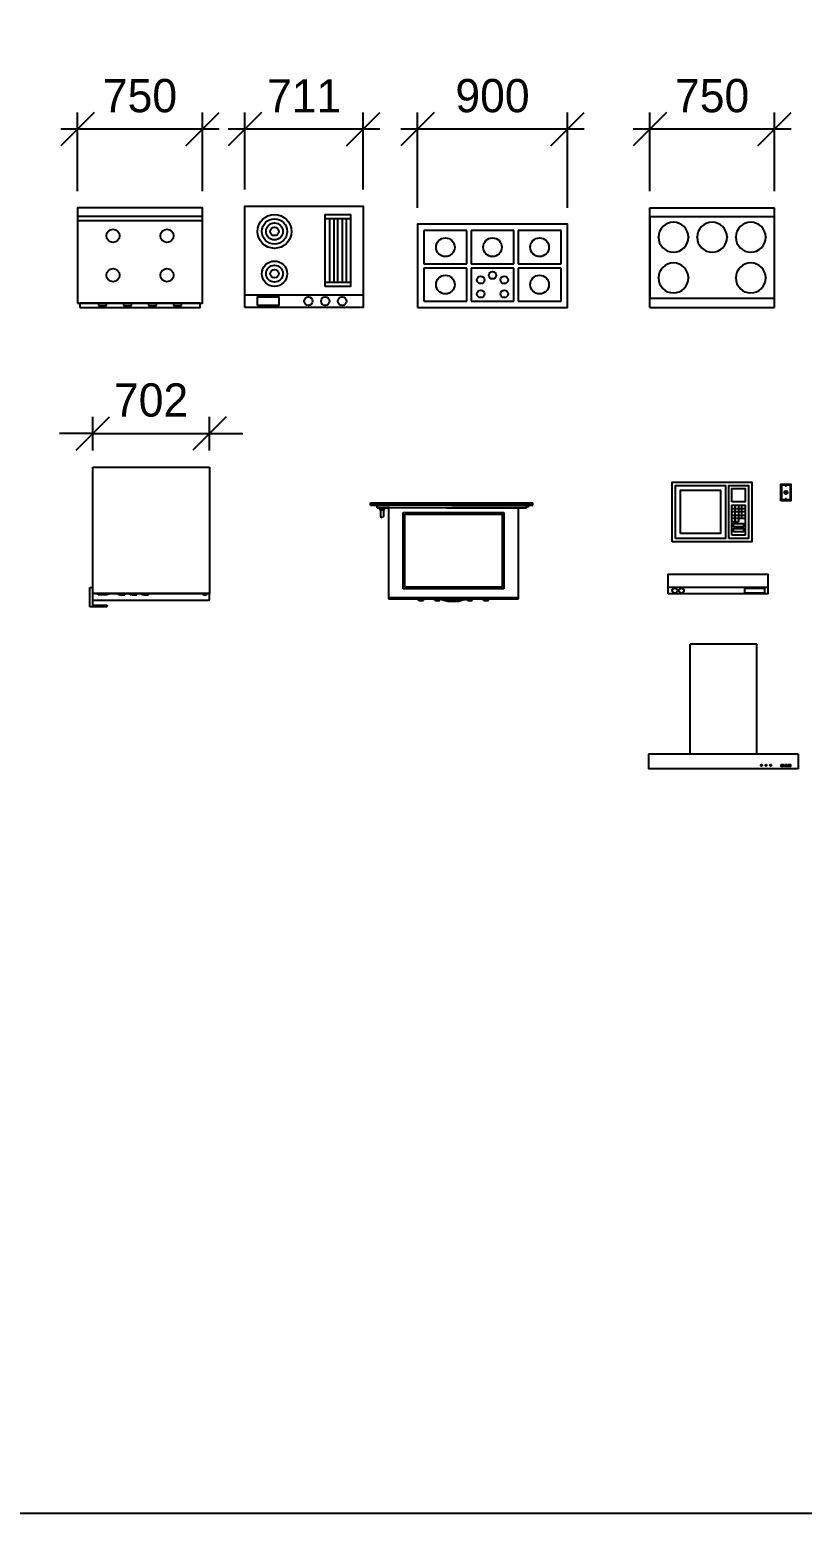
# Model space of a CAD drawing. Header units: millimetres. Extents: x 3103 to 179340, y -10977 to 70536.
# Drawn here: x 11059 to 15702, y 26462 to 35384 of the extents above; entities that cross this region are included whole.
import ezdxf

# ---------------------------------------------------------------- set-up
doc = ezdxf.new("R2010")
doc.units = ezdxf.units.MM
doc.header["$LTSCALE"] = 0.5
doc.linetypes.add('ELGO_LTYPE0', pattern=[0])
doc.layers.add('kuhnja', color=190, linetype='Continuous')
doc.layers.add('MEBEL', color=1, linetype='Continuous')
doc.styles.add('WROMLATS', font='wromlats.shx', dxfattribs={"bigfont": 'bigfont.shx'})
doc.dimstyles.new('juka', dxfattribs={"dimscale": 100, "dimtxt": 2, "dimasz": 2, "dimexe": 1, "dimexo": 1, "dimgap": 1, "dimtad": 1, "dimtoh": 1, "dimdec": 0, "dimzin": 0, "dimdsep": 46, "dimtxsty": 'WROMLATS', "dimblk": 'OBLIQUE', "dimcen": -3, "dimdle": 1, "dimclrd": 256, "dimclre": 256, "dimclrt": 256, "dimadec": 0, "dimazin": 0, "dimtfac": 1, "dimtdec": 0, "dimtix": 1, "dimtmove": 2, "dimatfit": 3, "dimldrblk": 'ORIGIN2', "dimfxl": 1, "dimtvp": 2.5, "dimtolj": 1, "dimtzin": 0, "dimarcsym": 0})

# ---------------------------------------------------------------- blocks, each defined once
blk = doc.blocks.new('Cooktop Gas 03_14')
at = {"layer": 'kuhnja', "linetype": 'Continuous'}
for p, q in [((295.8, 461.9), (38.1, 461.9)), ((38.1, 461.9), (38.1, 262.7)), ((295.8, 262.7), (295.8, 461.9)), ((578.8, 461.9), (321.2, 461.9)), ((321.2, 461.9), (321.2, 262.7)), ((578.8, 262.7), (578.8, 461.9)), ((861.9, 461.9), (604.2, 461.9)), ((604.2, 461.9), (604.2, 262.7)), ((861.9, 262.7), (861.9, 461.9)), ((38.1, 262.7), (295.8, 262.7)), ((295.8, 237.3), (38.1, 237.3)), ((38.1, 237.3), (38.1, 38.1)), ((295.8, 38.1), (295.8, 237.3)), ((321.2, 262.7), (578.8, 262.7)), ((578.8, 237.3), (321.2, 237.3)), ((321.2, 237.3), (321.2, 38.1)), ((578.8, 38.1), (578.8, 237.3)), ((604.2, 262.7), (861.9, 262.7)), ((861.9, 237.3), (604.2, 237.3)), ((604.2, 237.3), (604.2, 38.1)), ((861.9, 38.1), (861.9, 237.3)), ((38.1, 38.1), (295.8, 38.1)), ((321.2, 38.1), (578.8, 38.1)), ((604.2, 38.1), (861.9, 38.1))]:
    blk.add_line(p, q, dxfattribs=at)
blk.add_lwpolyline([(0, 0), (900, 0), (900, 500), (0, 500)], close=True, dxfattribs=at)
for centre, radius in [((166.9, 362.3), 56.1), ((450, 362.3), 56.1), ((733.1, 362.3), 56.1), ((166.9, 137.7), 56.1), ((379.2, 165.8), 22.5), ((450, 193.8), 22.5), ((520.8, 165.8), 22.5), ((733.1, 137.7), 56.1), ((379.2, 81.6), 22.5), ((520.8, 81.6), 22.5)]:
    blk.add_circle(centre, radius, dxfattribs=at)
blk = doc.blocks.new('Gas Stove_17')
at = {"layer": 'kuhnja', "linetype": 'Continuous'}
for p, q in [((0, 549.2), (750, 549.2)), ((0, 523.8), (750, 523.8)), ((173.65, 25.4), (126.35, 25.4)), ((126.35, 25.4), (126.35, 12.7)), ((126.35, 12.7), (173.65, 12.7)), ((173.65, 12.7), (173.65, 25.4)), ((323.65, 25.4), (276.35, 25.4)), ((276.35, 25.4), (276.35, 12.7)), ((276.35, 12.7), (323.65, 12.7)), ((323.65, 12.7), (323.65, 25.4)), ((473.65, 25.4), (426.35, 25.4)), ((426.35, 25.4), (426.35, 12.7)), ((426.35, 12.7), (473.65, 12.7)), ((473.65, 12.7), (473.65, 25.4)), ((623.65, 25.4), (576.35, 25.4)), ((576.35, 25.4), (576.35, 12.7)), ((576.35, 12.7), (623.65, 12.7)), ((623.65, 12.7), (623.65, 25.4))]:
    blk.add_line(p, q, dxfattribs=at)
for points in [[(0, 25.4), (750, 25.4), (750, 600), (0, 600)], [(12.7, 0), (737.3, 0), (737.3, 25.4), (12.7, 25.4)]]:
    blk.add_lwpolyline(points, close=True, dxfattribs=at)
for centre in [(212.9, 430.95), (537.1, 430.95), (212.9, 194.45), (537.1, 194.45)]:
    blk.add_circle(centre, 39.42, dxfattribs=at)
blk = doc.blocks.new('Phone Jack')
at = {"layer": 'kuhnja'}
for p, q in [((-1.25, 4.75), (-1.5, 5)), ((-1.25, 4.75), (1.25, 4.75)), ((-1.25, 0.25), (-1.25, 4.75)), ((-0.125, 4.5), (0.125, 4.5)), ((1.25, 4.75), (1.5, 5)), ((1.25, 4.75), (1.25, 0.25)), ((-1.25, 0.25), (-1.5, 0)), ((1.25, 0.25), (-1.25, 0.25)), ((-0.1269, 2.4158), (-0.1894, 2.4158)), ((-0.1269, 2.3845), (-0.1269, 2.4158)), ((-0.0957, 2.3845), (-0.1269, 2.3845)), ((-0.125, 0.5), (0.125, 0.5)), ((-0.0957, 2.3533), (-0.0957, 2.3845)), ((-0.0644, 2.3533), (-0.0957, 2.3533)), ((-0.0644, 2.2908), (-0.0644, 2.3533)), ((0.0606, 2.3533), (0.0918, 2.3533)), ((0.0606, 2.3533), (0.0606, 2.2908)), ((0.0918, 2.3845), (0.1231, 2.3845)), ((0.0918, 2.3533), (0.0918, 2.3845)), ((0.1231, 2.4158), (0.1856, 2.4158)), ((0.1231, 2.3845), (0.1231, 2.4158)), ((1.25, 0.25), (1.5, 0))]:
    blk.add_line(p, q, dxfattribs=at)
blk.add_lwpolyline([(-1.5, 0), (-1.5, 5), (1.5, 5), (1.5, 0)], close=True, dxfattribs=at)
for points in [[(-0.1894, 2.4158), (-0.1894, 2.6658), (0.1856, 2.6658), (0.1856, 2.4158)], [(0.0606, 2.2908), (-0.0644, 2.2908)]]:
    blk.add_lwpolyline(points, dxfattribs=at)
for centre, radius in [((0, 4.5), 0.125), ((0, 2.5), 0.5), ((0, 0.5), 0.125)]:
    blk.add_circle(centre, radius, dxfattribs=at)
blk = doc.blocks.new('Microwave')
at = {"layer": 'kuhnja'}
for p, q in [((18, 10), (22, 10)), ((22, 9), (18, 9)), ((19, 7), (19, 11)), ((20, 11), (20, 7)), ((21, 7), (21, 11)), ((18, 8), (22, 8)), ((22, 7), (18, 7)), ((20, 6), (18, 6)), ((19, 6), (19, 7)), ((20, 7), (20, 6))]:
    blk.add_line(p, q, dxfattribs=at)
for points in [[(0, 0), (0, 18), (24, 18), (24, 0)], [(1, 1), (1, 17), (16, 17), (16, 1)], [(2.5, 2.5), (2.5, 15.5), (14.5, 15.5), (14.5, 2.5)], [(17, 1), (17, 17), (23, 17), (23, 1)], [(18, 12), (18, 16), (22, 16), (22, 12)], [(18, 2), (18, 11), (22, 11), (22, 2)], [(18.5, 4.5), (18.5, 5.5), (21.5, 5.5), (21.5, 4.5)], [(18.5, 3), (18.5, 4), (21.5, 4), (21.5, 3)]]:
    blk.add_lwpolyline(points, close=True, dxfattribs=at)
blk = doc.blocks.new('Range Hood - 30 in front')
at = {"layer": 'kuhnja'}
blk.add_line((0, -4), (30.0001, -4), dxfattribs=at)
for points in [[(0, -6), (0, 0), (30.0001, 0), (30.0001, -6)], [(23, -5.75), (23, -4.25), (29, -4.25), (29, -5.75)]]:
    blk.add_lwpolyline(points, close=True, dxfattribs=at)
for centre in [(2, -5), (4, -5)]:
    blk.add_circle(centre, 0.75, dxfattribs=at)
blk = doc.blocks.new('Кухонная плита - верхняя часть 11')
at = {"layer": 'kuhnja', "linetype": 'Continuous'}
for p, q in [((0, 600), (750, 600)), ((0, 0), (0, 600)), ((750, 545), (0, 545)), ((0, 545), (0, 55)), ((750, 0), (750, 600)), ((750, 55), (750, 545)), ((0, 55), (750, 55)), ((0, 0), (750, 0))]:
    blk.add_line(p, q, dxfattribs=at)
for centre, start, end in [((142.5, 422.5), 0, 180), ((375, 422.5), 0, 180), ((607.5, 422.5), 0, 180), ((142.5, 422.5), 180, 0), ((375, 422.5), 180, 0), ((607.5, 422.5), 180, 0), ((142.5, 177.5), 0, 180), ((607.5, 177.5), 0, 180), ((142.5, 177.5), 180, 0), ((607.5, 177.5), 180, 0)]:
    blk.add_arc(centre, 90, start, end, dxfattribs=at)
for p in [(52.5, 422.5), (232.5, 422.5), (285, 422.5), (465, 422.5), (517.5, 422.5), (697.5, 422.5), (52.5, 177.5), (232.5, 177.5), (517.5, 177.5), (697.5, 177.5)]:
    blk.add_point(p, dxfattribs=at)
blk = doc.blocks.new('k_55')
at = {"layer": 'kuhnja', "linetype": 'ELGO_LTYPE0'}
for p, q in [((-108.445883, -0.009376), (-108.445883, 0)), ((-108.445883, -0.009376), (-108.427525, -0.009376)), ((-108.432818, -1.639259), (-108.432818, -0.009376)), ((-108.432818, -1.633787), (-95.741606, -1.63359)), ((-107.609177, -1.639259), (-108.432818, -1.639259)), ((-105.163288, -1.639259), (-107.609177, -1.639259)), ((-101.169109, -1.639259), (-105.163288, -1.639259)), ((-104.07753, -3.420508), (-104.07753, -1.639259)), ((-104.07753, -3.415036), (-96.914053, -3.415036)), ((-103.931046, -3.420508), (-104.07753, -3.420508)), ((-102.273798, -3.420508), (-103.931046, -3.420508)), ((-102.574778, -3.448439), (-102.572441, -3.453904)), ((-98.937893, -3.448439), (-102.574778, -3.448439)), ((-102.574778, -3.453904), (-102.044916, -4.654688)), ((-102.04196, -4.654688), (-102.574778, -3.453904)), ((-102.574778, -3.453904), (-98.937893, -3.453904)), ((-99.156618, -3.420508), (-102.273798, -3.420508)), ((-102.159166, -4.390037), (-102.044916, -4.649216)), ((-102.044916, -4.654688), (-102.04196, -4.654688)), ((-99.4699, -4.654688), (-102.04196, -4.654688)), ((-101.580668, -9.108394), (-101.580668, -4.659176)), ((-101.580668, -4.659176), (-99.89295, -4.659176)), ((-101.580668, -9.112889), (-101.580668, -8.368552)), ((-101.580668, -9.112889), (-101.33338, -9.699607)), ((-101.33338, -9.712499), (-101.580668, -9.112889)), ((-101.494885, -9.315622), (-101.33338, -9.707421)), ((-99.89295, -4.664648), (-101.33338, -4.664648)), ((-100.736523, -9.960937), (-101.33338, -9.712499)), ((-95.748615, -1.639259), (-101.169109, -1.639259)), ((-100.140429, -9.712499), (-100.736523, -9.960937)), ((-99.89295, -9.112889), (-100.140429, -9.712499)), ((-100.140429, -9.706247), (-100.009155, -9.389257)), ((-99.89295, -4.659176), (-99.89295, -4.664648)), ((-99.89295, -4.664648), (-99.89295, -8.372265)), ((-99.89295, -8.372265), (-99.89295, -8.862501)), ((-99.89295, -8.862501), (-99.89295, -9.112889)), ((-98.937893, -3.453904), (-99.4699, -4.654688)), ((-94.674015, -3.420508), (-99.156618, -3.420508)), ((-98.94023, -3.453904), (-98.937893, -3.448439)), ((-96.357823, -3.420508), (-96.357823, -64.15078)), ((-89.066792, -1.639259), (-95.748615, -1.639259)), ((-88.962269, -3.420508), (-94.674015, -3.420508)), ((-81.32596, -1.639259), (-89.066792, -1.639259)), ((-82.195091, -3.420508), (-88.962269, -3.420508)), ((-86.640406, -57.474609), (-86.640406, -6.502539)), ((-86.640406, -6.502539), (-19.417381, -6.502539)), ((-85.55603, -56.390233), (-85.55603, -7.587111)), ((-85.55603, -7.587111), (-20.501757, -7.587111)), ((-74.577904, -3.420508), (-82.195091, -3.420508)), ((-72.761488, -1.639259), (-81.32596, -1.639259)), ((-66.341972, -3.420508), (-74.577904, -3.420508)), ((-63.633776, -1.639259), (-72.761488, -1.639259)), ((-57.737875, -3.420508), (-66.341972, -3.420508)), ((-54.219914, -1.639259), (-63.633776, -1.639259)), ((-62.170887, -0.009376), (-59.105253, -0.009376)), ((-57.737875, -3.420508), (-10.621262, -3.420508)), ((-18.289232, -3.420508), (-57.737875, -3.420508)), ((-57.737875, -3.420508), (-4.362869, -3.420508)), ((-57.735157, -3.415036), (-18.282032, -3.415036)), ((-0.008011, -1.639259), (-54.219914, -1.639259)), ((-54.218149, -1.63359), (0, -1.63359)), ((-10.621262, -3.420508), (-22.798824, -3.420508)), ((-22.798824, -3.420508), (-18.289232, -3.420508)), ((-20.501757, -7.587111), (-20.501757, -56.390233)), ((-19.417381, -6.502539), (-19.417381, -57.474609)), ((-18.343735, -0.009376), (-17.553711, -0.009376)), ((-18.282032, -3.415036), (-18.289232, -3.415036)), ((-18.285751, -3.415036), (-4.35524, -3.415036)), ((-4.362869, -3.420508), (-10.621262, -3.420508)), ((-9.659338, -63.611327), (-9.659338, -3.420508)), ((-4.35524, -3.415036), (-4.362869, -3.415036)), ((-4.362869, -3.415036), (-4.362869, -3.420508)), ((-4.35524, -3.415036), (-4.35524, -1.639259)), ((-4.35524, -1.639259), (-4.340601, -1.639259)), ((-4.340601, -1.639259), (-4.340601, -1.986134)), ((-4.340601, -1.986134), (-4.305077, -1.986134)), ((-4.305077, -1.986134), (-4.333401, -1.639259)), ((-4.32539, -1.639259), (-4.297447, -1.980466)), ((-4.305077, -1.986134), (-2.767563, -1.986134)), ((-4.297447, -1.980466), (-2.759743, -1.980466)), ((-4.278708, -2.128512), (-4.18787, -1.986134)), ((-4.133797, -2.598631), (-4.278708, -2.128512)), ((-4.271078, -2.122849), (-4.18396, -1.986134)), ((-4.126167, -2.593166), (-4.271078, -2.122849)), ((-3.658581, -2.839649), (-4.133797, -2.598631)), ((-3.650951, -2.834177), (-4.126167, -2.593166)), ((-3.131628, -2.710348), (-3.658581, -2.839649)), ((-3.123808, -2.704883), (-3.650951, -2.834177)), ((-2.861309, -2.286524), (-3.131628, -2.710348)), ((-3.12891, -2.706051), (-3.123808, -2.704883)), ((-3.123808, -2.704883), (-2.85368, -2.281052)), ((-2.953911, -1.986134), (-2.861309, -2.286524)), ((-2.85368, -2.281052), (-2.944517, -1.986134)), ((-2.767563, -1.986134), (-2.767563, -1.639259)), ((-2.759743, -1.980466), (-2.759743, -1.639259)), ((-2.759743, -1.639259), (-0.831413, -1.639259)), ((0, -1.63359), (-0.008011, -1.63359)), ((-0.008011, -1.63359), (-0.008011, -1.639259)), ((0, -1.63359), (0, 0)), ((-19.417381, -57.474609), (-86.640406, -57.474609)), ((-20.501757, -56.390233), (-85.55603, -56.390233)), ((-9.659338, -63.611327), (-96.357823, -63.611327)), ((-96.357823, -64.15078), (-9.659338, -64.15078)), ((-76.340008, -65.3916), (-76.340008, -64.15078)), ((-75.863648, -65.3916), (-76.340008, -65.3916)), ((-75.863648, -64.15078), (-75.863648, -65.3916)), ((-75.863648, -65.3916), (-74.713659, -65.3916)), ((-74.713659, -65.3916), (-74.713659, -64.15078)), ((-74.713659, -65.3916), (-73.563671, -65.3916)), ((-73.563671, -65.3916), (-73.563671, -64.15078)), ((-73.563671, -65.3916), (-73.087311, -65.3916)), ((-73.087311, -65.3916), (-73.087311, -64.15078)), ((-65.497637, -65.3916), (-65.497637, -64.15078)), ((-65.021277, -65.3916), (-65.497637, -65.3916)), ((-65.021277, -64.15078), (-65.021277, -65.3916)), ((-65.021277, -65.3916), (-63.871288, -65.3916)), ((-63.871288, -65.3916), (-63.871288, -64.15078)), ((-63.871288, -65.3916), (-62.721253, -65.3916)), ((-62.721253, -65.3916), (-62.721253, -64.15078)), ((-62.721253, -65.3916), (-62.244892, -65.3916)), ((-62.244892, -65.3916), (-62.244892, -64.15078)), ((-62.244892, -64.169139), (-60.651732, -64.667381)), ((-62.244892, -64.286913), (-60.785341, -64.743553)), ((-61.39431, -64.15078), (-60.329485, -64.483788)), ((-60.785341, -64.743553), (-58.521271, -65.204686)), ((-60.651732, -64.667381), (-58.485937, -65.108788)), ((-60.484743, -64.15078), (-60.007, -64.300194)), ((-60.329485, -64.483788), (-58.400393, -64.876952)), ((-60.108376, -64.15078), (-59.873629, -64.224217)), ((-60.007, -64.300194), (-58.31523, -64.645116)), ((-59.873629, -64.224217), (-58.279657, -64.549022)), ((-58.533764, -65.23867), (-58.582401, -65.371288)), ((-58.582401, -65.371288), (-56.781626, -65.661522)), ((-58.533764, -65.23867), (-58.415794, -64.918749)), ((-58.521271, -65.204686), (-58.533764, -65.23867)), ((-56.748819, -65.526365), (-58.533764, -65.23867)), ((-58.415794, -64.918749), (-58.298016, -64.598631)), ((-58.415794, -64.918749), (-56.669712, -65.199999)), ((-58.298016, -64.598631), (-58.249188, -64.466014)), ((-58.298016, -64.598631), (-56.590796, -64.873826)), ((-58.249188, -64.466014), (-56.557989, -64.738671)), ((-56.781626, -65.661522), (-54.952717, -65.836522)), ((-54.936314, -65.699803), (-56.748819, -65.526365)), ((-56.669712, -65.199999), (-54.896689, -65.369725)), ((-56.590796, -64.873826), (-54.857016, -65.039647)), ((-56.557989, -64.738671), (-54.840613, -64.902928)), ((-54.952717, -65.836522), (-53.109932, -65.894725)), ((-53.109932, -65.757616), (-54.936314, -65.699803)), ((-54.896689, -65.369725), (-54.655266, -65.377343)), ((-54.857016, -65.039647), (-54.655266, -65.046092)), ((-54.840613, -64.902928), (-54.655266, -64.908788)), ((-54.655266, -65.3916), (-54.655266, -64.15078)), ((-54.178906, -65.3916), (-54.655266, -65.3916)), ((-54.20661, -65.3916), (-53.109932, -65.426366)), ((-54.178906, -64.15078), (-54.178906, -65.3916)), ((-54.178906, -65.3916), (-53.02887, -65.3916)), ((-53.109932, -65.426366), (-52.020693, -65.3916)), ((-51.283407, -65.699413), (-53.109932, -65.757616)), ((-53.109932, -65.894725), (-51.266956, -65.836132)), ((-53.02887, -65.3916), (-53.02887, -64.15078)), ((-53.02887, -65.3916), (-51.878882, -65.3916)), ((-51.878882, -65.3916), (-51.878882, -64.15078)), ((-51.878882, -65.3916), (-51.402521, -65.3916)), ((-51.402521, -65.3916), (-51.402521, -64.15078)), ((-51.402521, -64.903514), (-51.37949, -64.902733)), ((-51.362896, -65.039256), (-51.402521, -65.040428)), ((-51.402521, -65.371874), (-51.323223, -65.369335)), ((-51.37949, -64.902733), (-49.662113, -64.738084)), ((-49.629307, -64.873046), (-51.362896, -65.039256)), ((-51.323223, -65.369335), (-49.5502, -65.199412)), ((-49.470902, -65.525585), (-51.283407, -65.699413)), ((-51.266956, -65.836132), (-49.438286, -65.660741)), ((-49.662113, -64.738084), (-47.970867, -64.465038)), ((-47.922039, -64.597655), (-49.629307, -64.873046)), ((-49.5502, -65.199412), (-47.80407, -64.917577)), ((-47.6861, -65.237694), (-49.470902, -65.525585)), ((-49.438286, -65.660741), (-47.637272, -65.370116)), ((-47.970867, -64.465038), (-47.934961, -64.562499)), ((-47.970867, -64.465038), (-47.926331, -64.585546)), ((-47.922039, -64.597655), (-47.970867, -64.465038)), ((-47.934961, -64.562499), (-46.282196, -64.226366)), ((-47.80407, -64.917577), (-47.922039, -64.597655)), ((-47.89958, -64.658397), (-46.148825, -64.302342)), ((-47.80407, -64.917577), (-47.6861, -65.237694)), ((-47.728682, -65.122069), (-45.504856, -64.669725)), ((-47.637272, -65.370116), (-47.701931, -65.19492)), ((-45.371485, -64.745897), (-47.693348, -65.218162)), ((-47.693348, -65.218162), (-47.637272, -65.370116)), ((-47.637272, -65.370116), (-47.6861, -65.237694)), ((-46.282196, -64.226366), (-46.040201, -64.15078)), ((-46.148825, -64.302342), (-45.663452, -64.15078)), ((-45.504856, -64.669725), (-43.843174, -64.15078)), ((-43.812895, -64.258983), (-45.371485, -64.745897)), ((-43.812895, -65.3916), (-43.812895, -64.15078)), ((-43.336487, -65.3916), (-43.812895, -65.3916)), ((-43.336487, -64.15078), (-43.336487, -65.3916)), ((-43.336487, -65.3916), (-42.186499, -65.3916)), ((-42.186499, -65.3916), (-42.186499, -64.15078)), ((-42.186499, -65.3916), (-41.036511, -65.3916)), ((-41.036511, -65.3916), (-41.036511, -64.15078)), ((-41.036511, -65.3916), (-40.56015, -65.3916)), ((-40.56015, -65.3916), (-40.56015, -64.15078)), ((-32.970476, -65.3916), (-32.970476, -64.15078)), ((-32.494116, -65.3916), (-32.970476, -65.3916)), ((-32.494116, -64.15078), (-32.494116, -65.3916)), ((-32.494116, -65.3916), (-31.344128, -65.3916)), ((-31.344128, -65.3916), (-31.344128, -64.15078)), ((-31.344128, -65.3916), (-30.19414, -65.3916)), ((-30.19414, -65.3916), (-30.19414, -64.15078)), ((-30.19414, -65.3916), (-29.717779, -65.3916)), ((-29.717779, -65.3916), (-29.717779, -64.15078)), ((-9.659338, -64.15078), (-9.659338, -63.611327))]:
    blk.add_line(p, q, dxfattribs=at)
at = {"layer": 'kuhnja'}
blk.add_line((-108.445883, 0), (0, 0), dxfattribs=at)
blk = doc.blocks.new('m_91')
at = {"layer": 'kuhnja'}
for p, q in [((-58.458471, -63.315129), (-58.458471, 0)), ((-58.458471, 0), (0, 0)), ((0, 0), (0, -63.315129)), ((-59.886313, -70.025683), (-59.886313, -60.280562)), ((-59.886313, -60.280562), (-58.641005, -60.290718)), ((-58.641005, -60.290718), (-58.641005, -69.143605)), ((0, -63.315129), (-58.458471, -63.315129)), ((-58.402634, -66.587639), (-58.402634, -63.315129)), ((-58.402634, -66.587639), (-0.011921, -66.587639)), ((-58.110237, -66.879976), (-58.402634, -66.587639)), ((-0.304175, -66.879976), (-58.110237, -66.879976)), ((-57.481051, -63.531542), (-57.481051, -63.315129)), ((-1.27635, -63.531542), (-57.481051, -63.531542)), ((-55.824185, -63.973236), (-55.824185, -63.531542)), ((-51.108599, -63.973236), (-55.824185, -63.973236)), ((-51.108599, -63.531542), (-51.108599, -63.973236)), ((-45.622349, -63.906789), (-45.622349, -63.531542)), ((-44.544792, -63.906789), (-45.622349, -63.906789)), ((-44.544792, -63.531542), (-44.544792, -63.906789)), ((-44.544792, -63.906789), (-42.89403, -63.906789)), ((-42.89403, -63.906789), (-42.89403, -63.531542)), ((-42.89403, -63.906789), (-42.320681, -63.906789)), ((-42.320681, -63.906789), (-42.320681, -63.531542)), ((-39.759731, -63.906789), (-39.759731, -63.531542)), ((-38.682223, -63.906789), (-39.759731, -63.906789)), ((-38.682223, -63.531542), (-38.682223, -63.906789)), ((-38.682223, -63.906789), (-37.031317, -63.906789)), ((-37.031317, -63.906789), (-37.031317, -63.531542)), ((-37.031317, -63.906789), (-36.458016, -63.906789)), ((-36.458016, -63.906789), (-36.458016, -63.531542)), ((-33.897162, -63.906789), (-33.897162, -63.531542)), ((-32.819605, -63.906789), (-33.897162, -63.906789)), ((-32.819605, -63.531542), (-32.819605, -63.906789)), ((-32.819605, -63.906789), (-31.168747, -63.906789)), ((-31.168747, -63.906789), (-31.168747, -63.531542)), ((-31.168747, -63.906789), (-30.595398, -63.906789)), ((-30.595398, -63.906789), (-30.595398, -63.531542)), ((-3.264141, -63.803852), (-3.264141, -63.531542)), ((-2.287769, -64.367676), (-3.264141, -63.803852)), ((-1.311302, -63.803852), (-2.287769, -64.367676)), ((-1.311302, -63.531542), (-1.311302, -63.803852)), ((-1.27635, -63.315129), (-1.27635, -63.531542)), ((-0.011921, -66.587639), (-0.304175, -66.879976)), ((-0.011921, -66.587639), (-0.011921, -63.315129)), ((-51.383209, -70.025683), (-59.886313, -70.025683)), ((-58.641005, -69.143605), (-51.383209, -69.143605)), ((-51.383209, -69.143605), (-51.161909, -69.630468)), ((-51.161909, -69.630468), (-51.383209, -70.025683))]:
    blk.add_line(p, q, dxfattribs=at)
blk = doc.blocks.new('k_222')
at = {"layer": 'kuhnja'}
for p, q in [((-76.2, -76.2), (-228.6, -76.2)), ((-203.2, -76.2), (-203.2, -457.2)), ((-177.8, -76.2), (-177.8, -457.2)), ((-152.4, -457.2), (-152.4, -76.2)), ((-127, -76.2), (-127, -457.2)), ((-101.6, -457.2), (-101.6, -76.2)), ((-711.2, -533.4), (0, -533.4)), ((-228.6, -457.2), (-76.2, -457.2))]:
    blk.add_line(p, q, dxfattribs=at)
for points in [[(-711.2, -609.6), (-711.2, 0), (0, 0), (0, -609.6)], [(-228.6, -482.6), (-228.6, -50.8), (-76.2, -50.8), (-76.2, -482.6)], [(-635, -596.9), (-635, -546.1), (-508, -546.1), (-508, -596.9)]]:
    blk.add_lwpolyline(points, close=True, dxfattribs=at)
for centre, radius in [((-533.4, -152.4), 101.6), ((-533.4, -152.4), 76.2), ((-533.4, -152.4), 50.8), ((-533.4, -152.4), 25.4), ((-533.4, -406.4), 76.2), ((-533.4, -406.4), 50.8), ((-533.4, -406.4), 25.4), ((-330.2, -571.5), 25.4), ((-228.6, -571.5), 25.4), ((-127, -571.5), 25.4)]:
    blk.add_circle(centre, radius, dxfattribs=at)
blk = doc.blocks.new('_Oblique')
at = {"color": 0, "lineweight": -2}
blk.add_line((-0.5, -0.5), (0.5, 0.5), dxfattribs=at)
blk = doc.blocks.new('*D791')
at = {"layer": 'Defpoints', "color": 0, "transparency": 16777216}
for p in [(14784.9, 34786.1), (14784.9, 34313.5), (15534.9, 34313.5)]:
    blk.add_point(p, dxfattribs=at)
at = {"layer": 'MEBEL', "lineweight": -2, "transparency": 16777216}
for p, q in [((14784.9, 34413.5), (14784.9, 34886.1)), ((15534.9, 34413.5), (15534.9, 34886.1)), ((15634.9, 34786.1), (14684.9, 34786.1))]:
    blk.add_line(p, q, dxfattribs=at)
at = {"layer": 'MEBEL', "lineweight": -2, "transparency": 16777216, "xscale": 200, "yscale": 200, "zscale": 200, "rotation": 180}
blk.add_blockref('_Oblique', (14784.9, 34786.1), dxfattribs=at)
at = {"layer": 'MEBEL', "lineweight": -2, "transparency": 16777216, "xscale": 200, "yscale": 200, "zscale": 200}
blk.add_blockref('_Oblique', (15534.9, 34786.1), dxfattribs=at)
at = {"layer": 'MEBEL', "transparency": 16777216, "insert": (15159.9, 34986.1), "char_height": 200, "attachment_point": 5, "style": 'WROMLATS'}
blk.add_mtext('\\A1;750', dxfattribs=at)
blk = doc.blocks.new('_Origin2')
at = {"color": 0, "linetype": 'ByBlock', "lineweight": -2}
blk.add_line((-0.5, 0), (-1, 0), dxfattribs=at)
for radius in [0.5, 0.25]:
    blk.add_circle((0, 0), radius, dxfattribs=at)
blk = doc.blocks.new('*D792')
at = {"layer": 'Defpoints', "color": 0, "transparency": 16777216}
for p in [(13390, 34786.1), (13390, 34213.5), (14290, 34213.5)]:
    blk.add_point(p, dxfattribs=at)
at = {"layer": 'MEBEL', "lineweight": -2, "transparency": 16777216}
for p, q in [((13390, 34313.5), (13390, 34886.1)), ((14290, 34313.5), (14290, 34886.1)), ((14390, 34786.1), (13290, 34786.1))]:
    blk.add_line(p, q, dxfattribs=at)
at = {"layer": 'MEBEL', "lineweight": -2, "transparency": 16777216, "xscale": 200, "yscale": 200, "zscale": 200, "rotation": 180}
blk.add_blockref('_Oblique', (13390, 34786.1), dxfattribs=at)
at = {"layer": 'MEBEL', "lineweight": -2, "transparency": 16777216, "xscale": 200, "yscale": 200, "zscale": 200}
blk.add_blockref('_Oblique', (14290, 34786.1), dxfattribs=at)
at = {"layer": 'MEBEL', "transparency": 16777216, "insert": (13840, 34986.1), "char_height": 200, "attachment_point": 5, "style": 'WROMLATS'}
blk.add_mtext('\\A1;900', dxfattribs=at)
blk = doc.blocks.new('*D793')
at = {"layer": 'Defpoints', "color": 0, "transparency": 16777216}
for p in [(12352.3, 34786.1), (12352.3, 34323.1), (13063.5, 34323.1)]:
    blk.add_point(p, dxfattribs=at)
at = {"layer": 'MEBEL', "lineweight": -2, "transparency": 16777216}
for p, q in [((12352.3, 34423.1), (12352.3, 34886.1)), ((13063.5, 34423.1), (13063.5, 34886.1)), ((13163.5, 34786.1), (12252.3, 34786.1))]:
    blk.add_line(p, q, dxfattribs=at)
at = {"layer": 'MEBEL', "lineweight": -2, "transparency": 16777216, "xscale": 200, "yscale": 200, "zscale": 200, "rotation": 180}
blk.add_blockref('_Oblique', (12352.3, 34786.1), dxfattribs=at)
at = {"layer": 'MEBEL', "lineweight": -2, "transparency": 16777216, "xscale": 200, "yscale": 200, "zscale": 200}
blk.add_blockref('_Oblique', (13063.5, 34786.1), dxfattribs=at)
at = {"layer": 'MEBEL', "transparency": 16777216, "insert": (12707.9, 34986.1), "char_height": 200, "attachment_point": 5, "style": 'WROMLATS'}
blk.add_mtext('\\A1;711', dxfattribs=at)
blk = doc.blocks.new('*D798')
at = {"layer": 'Defpoints', "color": 0, "transparency": 16777216}
for p in [(11346.5, 34786.1), (11346.5, 34313.5), (12096.5, 34313.5)]:
    blk.add_point(p, dxfattribs=at)
at = {"layer": 'MEBEL', "lineweight": -2, "transparency": 16777216}
for p, q in [((11346.5, 34413.5), (11346.5, 34886.1)), ((12096.5, 34413.5), (12096.5, 34886.1)), ((12196.5, 34786.1), (11246.5, 34786.1))]:
    blk.add_line(p, q, dxfattribs=at)
at = {"layer": 'MEBEL', "lineweight": -2, "transparency": 16777216, "xscale": 200, "yscale": 200, "zscale": 200, "rotation": 180}
blk.add_blockref('_Oblique', (11346.5, 34786.1), dxfattribs=at)
at = {"layer": 'MEBEL', "lineweight": -2, "transparency": 16777216, "xscale": 200, "yscale": 200, "zscale": 200}
blk.add_blockref('_Oblique', (12096.5, 34786.1), dxfattribs=at)
at = {"layer": 'MEBEL', "transparency": 16777216, "insert": (11721.5, 34986.1), "char_height": 200, "attachment_point": 5, "style": 'WROMLATS'}
blk.add_mtext('\\A1;750', dxfattribs=at)
blk = doc.blocks.new('*D806')
at = {"layer": 'Defpoints', "color": 0, "transparency": 16777216}
for p in [(12139, 32955.7), (11437.5, 32753.2), (12139, 32753.2)]:
    blk.add_point(p, dxfattribs=at)
at = {"layer": 'MEBEL', "lineweight": -2, "transparency": 16777216}
for p, q in [((11437.5, 32853.2), (11437.5, 33055.7)), ((12139, 32853.2), (12139, 33055.7)), ((11437.5, 32955.7), (11237.5, 32955.7)), ((11437.5, 32955.7), (12139, 32955.7)), ((12139, 32955.7), (12339, 32955.7))]:
    blk.add_line(p, q, dxfattribs=at)
at = {"layer": 'MEBEL', "lineweight": -2, "transparency": 16777216, "xscale": 200, "yscale": 200, "zscale": 200}
blk.add_blockref('_Oblique', (11437.5, 32955.7), dxfattribs=at)
at = {"layer": 'MEBEL', "lineweight": -2, "transparency": 16777216, "xscale": 200, "yscale": 200, "zscale": 200, "rotation": 180}
blk.add_blockref('_Oblique', (12139, 32955.7), dxfattribs=at)
at = {"layer": 'MEBEL', "transparency": 16777216, "insert": (11788.2, 33155.7), "char_height": 200, "attachment_point": 5, "style": 'WROMLATS'}
blk.add_mtext('\\A1;702', dxfattribs=at)
blk = doc.blocks.new('vit')
at = {"layer": 'kuhnja'}
for p, q in [((250, 90), (250, 750)), ((650, 750), (250, 750)), ((650, 90), (650, 750)), ((900, 90), (0, 90)), ((0, 90), (0, 0)), ((900, 90), (900, 0)), ((900, 0), (0, 0))]:
    blk.add_line(p, q, dxfattribs=at)
for points in [[(796.4, 27.6), (809, 27.6), (809, 15.8), (796.4, 15.8)], [(818.2, 27.6), (830.8, 27.6), (830.8, 15.8), (818.2, 15.8)], [(839.6, 27.6), (852.2, 27.6), (852.2, 15.8), (839.6, 15.8)]]:
    blk.add_lwpolyline(points, close=True, dxfattribs=at)
for centre in [(678.8, 22), (706.4, 22), (734.3, 22)]:
    blk.add_circle(centre, 4.52, dxfattribs=at)

msp = doc.modelspace()

# ---------------------------------------------------------------- linework, layer by layer
at = {"layer": 'MEBEL'}
msp.add_lwpolyline([(3103, 26462.1), (30399.5, 26462.1), (30399.5, 55020.6), (3103, 55020.6)], close=True, dxfattribs=at)

# ---------------------------------------------------------------- block references
for name, p in [('Gas Stove_17', (11346.5, 33713.5)), ('k_222', (13063.5, 34323.1)), ('Кухонная плита - верхняя часть 11', (14784.9, 33713.5)), ('Cooktop Gas 03_14', (13390, 33713.5)), ('vit', (14777.9, 30938.1))]:
    msp.add_blockref(name, p, dxfattribs=at)
for name, p, xscale, yscale, zscale in [('m_91', (12139, 32753.2), 12, 12, 12), ('Microwave', (14919.4, 32303.9), 20, 20, 20), ('Phone Jack', (15603.1, 32551.7), 20, 20, 20), ('k_55', (14083, 32539.1), 9, 9, 9), ('Range Hood - 30 in front', (14895.7, 32110.7), 20, 20, 20)]:
    msp.add_blockref(name, p, dxfattribs=dict(at, xscale=xscale, yscale=yscale, zscale=zscale))

# ---------------------------------------------------------------- dimensions: what is measured, and where the dimension line sits
for base, p1, p2, picture, middle in [((11346.5, 34786.1), (12096.5, 34313.5), (11346.5, 34313.5), '*D798', (11721.5, 34986.1)), ((12352.3, 34786.1), (13063.5, 34323.1), (12352.3, 34323.1), '*D793', (12707.9, 34986.1)), ((13390, 34786.1), (14290, 34213.5), (13390, 34213.5), '*D792', (13840, 34986.1)), ((14784.9, 34786.1), (15534.9, 34313.5), (14784.9, 34313.5), '*D791', (15159.9, 34986.1)), ((12138.9632, 32955.7287), (11437.4616, 32753.1839), (12138.9632, 32753.1839), '*D806', (11788.2124, 33155.7287))]:
    dim = msp.add_linear_dim(base=base, p1=p1, p2=p2, dimstyle='juka', dxfattribs=at)
    dim.commit()
    dim.dimension.update_dxf_attribs({"geometry": picture, "text_midpoint": middle})

doc.saveas('drawing.dxf')
